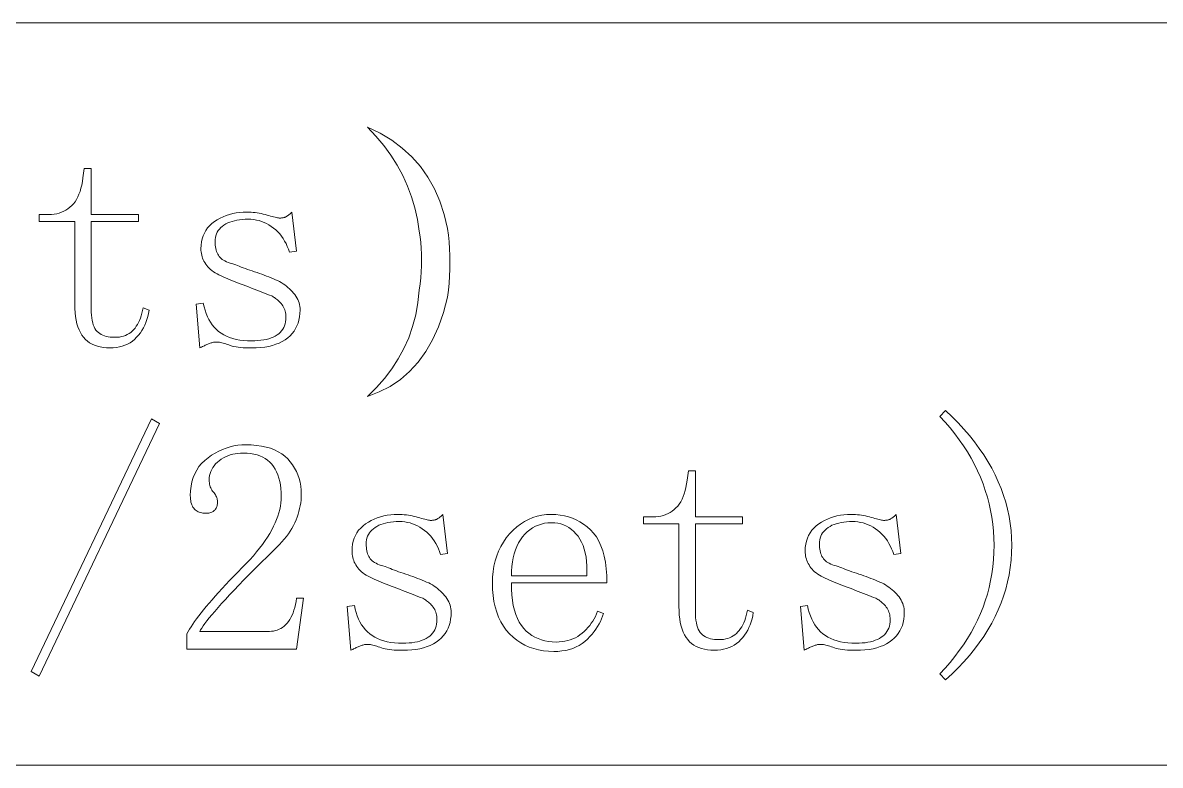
# Model space of a CAD drawing. Extents: x 1 to 297, y 1 to 210.
# Drawn here: x 105.97 to 114.23, y 45.73 to 51.12 of the extents above; entities that cross this region are included whole.
import ezdxf

# ---------------------------------------------------------------- set-up
doc = ezdxf.new("R2010")
doc.units = 0

msp = doc.modelspace()

# ---------------------------------------------------------------- linework, layer by layer
at = {"color": 7, "lineweight": 13}
for p, q in [((1.3055, 51.1191), (219.3213, 51.1191)), ((1.3055, 45.7306), (175.1082, 45.7306))]:
    msp.add_line(p, q, dxfattribs=at)
for points in [[(108.4729, 50.362), (108.5651, 50.3176), (108.6498, 50.2667), (108.7269, 50.2093), (108.7965, 50.1453), (108.8586, 50.0749), (108.9131, 49.9979), (108.9601, 49.9144), (108.9995, 49.8244), (109.0314, 49.7279), (109.0557, 49.6249), (109.0619, 49.5767), (109.0667, 49.5282), (109.0701, 49.4793), (109.0722, 49.4301), (109.0729, 49.3806), (109.0722, 49.3307), (109.0701, 49.2805), (109.0667, 49.2299), (109.0619, 49.179), (109.0557, 49.1277), (109.0252, 49.0156), (108.9885, 48.9124), (108.9456, 48.8181), (108.8966, 48.7327), (108.8414, 48.6563), (108.7801, 48.5887), (108.7125, 48.5301), (108.6388, 48.4804), (108.5589, 48.4396), (108.4729, 48.4077), (108.5383, 48.471), (108.5977, 48.5373), (108.6508, 48.6067), (108.6978, 48.6793), (108.7386, 48.7549), (108.7732, 48.8335), (108.8017, 48.9153), (108.8239, 49.0002), (108.8401, 49.0881), (108.85, 49.1791), (108.8562, 49.2235), (108.861, 49.2676), (108.8644, 49.3113), (108.8665, 49.3547), (108.8671, 49.3977), (108.8665, 49.4404), (108.8644, 49.4827), (108.861, 49.5247), (108.8562, 49.5664), (108.85, 49.6077), (108.837, 49.6924), (108.8185, 49.775), (108.7944, 49.8556), (108.765, 49.9341), (108.73, 50.0106), (108.6895, 50.085), (108.6436, 50.1573), (108.5922, 50.2276), (108.5352, 50.2958)], [(106.4671, 49.042), (106.4676, 49.0188), (106.4688, 48.9971), (106.471, 48.9769), (106.474, 48.9583), (106.4779, 48.9413), (106.4826, 48.9258), (106.4881, 48.9118), (106.4946, 48.8994), (106.5019, 48.8885), (106.51, 48.8791), (106.519, 48.871), (106.5289, 48.8637), (106.5396, 48.8573), (106.5511, 48.8517), (106.5636, 48.847), (106.5769, 48.8431), (106.591, 48.8401), (106.606, 48.838), (106.6219, 48.8367), (106.6386, 48.8363), (106.6554, 48.8368), (106.6715, 48.8385), (106.6869, 48.8413), (106.7017, 48.8452), (106.7157, 48.8502), (106.7291, 48.8563), (106.7418, 48.8636), (106.7538, 48.8719), (106.7651, 48.8814), (106.7757, 48.892), (106.7857, 48.9036), (106.7949, 48.9162), (106.8035, 48.9297), (106.8114, 48.9441), (106.8186, 48.9595), (106.8251, 48.9758), (106.8309, 48.9931), (106.8361, 49.0113), (106.8405, 49.0305), (106.8443, 49.0506), (106.8871, 49.0334), (106.8831, 49.0099), (106.8781, 48.9871), (106.8718, 48.9653), (106.8645, 48.9443), (106.8561, 48.9241), (106.8465, 48.9049), (106.8358, 48.8864), (106.8241, 48.8689), (106.8111, 48.8521), (106.7971, 48.8363), (106.7821, 48.8216), (106.7661, 48.8085), (106.7492, 48.7969), (106.7313, 48.7869), (106.7125, 48.7784), (106.6927, 48.7715), (106.672, 48.7661), (106.6504, 48.7622), (106.6278, 48.7599), (106.6043, 48.7591), (106.5792, 48.7599), (106.5554, 48.7622), (106.5329, 48.7661), (106.5117, 48.7715), (106.4918, 48.7784), (106.4731, 48.7869), (106.4558, 48.7969), (106.4397, 48.8085), (106.4249, 48.8216), (106.4114, 48.8363), (106.3992, 48.8526), (106.3883, 48.8706), (106.3786, 48.8903), (106.3703, 48.9117), (106.3632, 48.9349), (106.3574, 48.9597), (106.3529, 48.9863), (106.3497, 49.0146), (106.3478, 49.0446), (106.3471, 49.0763), (106.3471, 49.6763), (106.09, 49.6763), (106.09, 49.7277), (106.1586, 49.7277), (106.1788, 49.7284), (106.1982, 49.7303), (106.2168, 49.7335), (106.2347, 49.738), (106.2518, 49.7438), (106.2681, 49.7509), (106.2837, 49.7592), (106.2985, 49.7689), (106.3125, 49.7798), (106.3257, 49.792), (106.3381, 49.8056), (106.3495, 49.8206), (106.36, 49.8371), (106.3696, 49.8551), (106.3782, 49.8745), (106.3859, 49.8954), (106.3926, 49.9177), (106.3984, 49.9415), (106.4032, 49.9667), (106.4071, 49.9934), (106.4157, 50.062), (106.4671, 50.062), (106.4671, 49.7277), (106.81, 49.7277), (106.81, 49.6763), (106.4671, 49.6763)], [(107.2643, 49.4791), (107.2653, 49.5043), (107.2682, 49.5282), (107.2731, 49.5509), (107.2801, 49.5724), (107.2889, 49.5927), (107.2998, 49.6118), (107.3126, 49.6297), (107.3274, 49.6465), (107.3441, 49.662), (107.3629, 49.6763), (107.3829, 49.6893), (107.4038, 49.701), (107.4255, 49.7113), (107.4479, 49.7202), (107.4711, 49.7277), (107.495, 49.7339), (107.5198, 49.7387), (107.5452, 49.7421), (107.5715, 49.7442), (107.5986, 49.7449), (107.6139, 49.7446), (107.6291, 49.744), (107.6441, 49.7429), (107.6589, 49.7414), (107.6736, 49.7395), (107.688, 49.7371), (107.7024, 49.7344), (107.7165, 49.7311), (107.7305, 49.7275), (107.7443, 49.7234), (107.7576, 49.7194), (107.77, 49.7157), (107.7816, 49.7125), (107.7923, 49.7097), (107.8021, 49.7074), (107.8111, 49.7054), (107.8193, 49.7039), (107.8266, 49.7029), (107.833, 49.7022), (107.8386, 49.702), (107.8436, 49.7021), (107.8485, 49.7023), (107.8532, 49.7028), (107.8578, 49.7034), (107.8621, 49.7041), (107.8663, 49.7051), (107.8704, 49.7062), (107.8742, 49.7075), (107.8779, 49.7089), (107.8814, 49.7106), (107.8849, 49.7125), (107.8886, 49.7147), (107.8925, 49.7173), (107.8965, 49.7202), (107.9007, 49.7234), (107.9051, 49.727), (107.9096, 49.731), (107.9143, 49.7353), (107.9192, 49.7399), (107.9243, 49.7449), (107.9586, 49.462), (107.9071, 49.4534), (107.8998, 49.4752), (107.8915, 49.4961), (107.8823, 49.516), (107.8722, 49.535), (107.8611, 49.5531), (107.849, 49.5702), (107.836, 49.5863), (107.8221, 49.6015), (107.8072, 49.6158), (107.7914, 49.6291), (107.7749, 49.6414), (107.758, 49.6523), (107.7406, 49.6619), (107.7229, 49.6703), (107.7046, 49.6774), (107.686, 49.6831), (107.6669, 49.6876), (107.6474, 49.6909), (107.6275, 49.6928), (107.6071, 49.6934), (107.5853, 49.693), (107.5645, 49.6917), (107.5445, 49.6896), (107.5255, 49.6866), (107.5075, 49.6827), (107.4904, 49.678), (107.4742, 49.6724), (107.459, 49.666), (107.4447, 49.6587), (107.4314, 49.6506), (107.4192, 49.6417), (107.4083, 49.6321), (107.3986, 49.6218), (107.3903, 49.6108), (107.3832, 49.5991), (107.3774, 49.5868), (107.3729, 49.5738), (107.3697, 49.5601), (107.3678, 49.5457), (107.3671, 49.5306), (107.3674, 49.5172), (107.3683, 49.5043), (107.3698, 49.4921), (107.3719, 49.4805), (107.3746, 49.4695), (107.3779, 49.4591), (107.3818, 49.4493), (107.3863, 49.4401), (107.3914, 49.4314), (107.3971, 49.4234), (107.4036, 49.4159), (107.411, 49.4089), (107.4194, 49.4022), (107.4287, 49.396), (107.4389, 49.3902), (107.4501, 49.3849), (107.4622, 49.3799), (107.4753, 49.3754), (107.4893, 49.3714), (107.5043, 49.3677), (107.5166, 49.3625), (107.5295, 49.3573), (107.543, 49.3519), (107.5571, 49.3465), (107.5718, 49.3409), (107.5871, 49.3353), (107.603, 49.3296), (107.6195, 49.3238), (107.6366, 49.318), (107.6543, 49.312), (107.6721, 49.306), (107.6898, 49.2998), (107.7071, 49.2936), (107.7242, 49.2873), (107.7411, 49.2809), (107.7577, 49.2745), (107.774, 49.2679), (107.7901, 49.2613), (107.8059, 49.2545), (107.8214, 49.2477), (107.8349, 49.2406), (107.848, 49.2331), (107.8606, 49.2252), (107.8728, 49.2169), (107.8846, 49.2081), (107.896, 49.1989), (107.9069, 49.1892), (107.9174, 49.1791), (107.9275, 49.1686), (107.9371, 49.1577), (107.9461, 49.1464), (107.9541, 49.1349), (107.9612, 49.1231), (107.9673, 49.1111), (107.9725, 49.0988), (107.9767, 49.0862), (107.98, 49.0734), (107.9824, 49.0603), (107.9838, 49.047), (107.9843, 49.0334), (107.9834, 49.0083), (107.9807, 48.9842), (107.9762, 48.9613), (107.9699, 48.9395), (107.9618, 48.9188), (107.9519, 48.8992), (107.9402, 48.8807), (107.9267, 48.8634), (107.9114, 48.8471), (107.8943, 48.832), (107.8755, 48.8182), (107.855, 48.8058), (107.833, 48.7948), (107.8092, 48.7854), (107.7839, 48.7774), (107.757, 48.7708), (107.7284, 48.7657), (107.6982, 48.7621), (107.6663, 48.7599), (107.6329, 48.7591), (107.6111, 48.7594), (107.5905, 48.76), (107.571, 48.7611), (107.5526, 48.7626), (107.5354, 48.7645), (107.5192, 48.7669), (107.5042, 48.7696), (107.4902, 48.7729), (107.4774, 48.7765), (107.4657, 48.7806), (107.4548, 48.7846), (107.4443, 48.7883), (107.4342, 48.7915), (107.4246, 48.7943), (107.4154, 48.7966), (107.4066, 48.7986), (107.3982, 48.8001), (107.3903, 48.8011), (107.3828, 48.8018), (107.3757, 48.802), (107.3705, 48.8019), (107.3652, 48.8015), (107.3599, 48.8008), (107.3545, 48.7999), (107.3489, 48.7988), (107.3433, 48.7974), (107.3376, 48.7957), (107.3318, 48.7938), (107.326, 48.7916), (107.32, 48.7891), (107.3139, 48.7865), (107.3078, 48.7838), (107.3016, 48.781), (107.2953, 48.7782), (107.2889, 48.7752), (107.2825, 48.7722), (107.2759, 48.769), (107.2693, 48.7658), (107.2625, 48.7625), (107.2557, 48.7591), (107.23, 49.0763), (107.2814, 49.0849), (107.2872, 49.0581), (107.2941, 49.0327), (107.3023, 49.0087), (107.3116, 48.9861), (107.3221, 48.9649), (107.3339, 48.945), (107.3468, 48.9265), (107.361, 48.9093), (107.3763, 48.8935), (107.3929, 48.8791), (107.4107, 48.8661), (107.4299, 48.8545), (107.4505, 48.8442), (107.4724, 48.8353), (107.4957, 48.8277), (107.5204, 48.8215), (107.5464, 48.8167), (107.5739, 48.8133), (107.6027, 48.8113), (107.6329, 48.8106), (107.6563, 48.811), (107.6786, 48.8123), (107.6998, 48.8144), (107.7199, 48.8174), (107.7389, 48.8213), (107.7568, 48.826), (107.7736, 48.8316), (107.7892, 48.838), (107.8037, 48.8453), (107.8171, 48.8534), (107.8294, 48.8624), (107.8403, 48.8723), (107.8499, 48.883), (107.8583, 48.8946), (107.8654, 48.907), (107.8711, 48.9203), (107.8756, 48.9344), (107.8789, 48.9494), (107.8808, 48.9653), (107.8814, 48.982), (107.8811, 48.9938), (107.8801, 49.0051), (107.8783, 49.0161), (107.8759, 49.0266), (107.8728, 49.0366), (107.8691, 49.0463), (107.8646, 49.0555), (107.8595, 49.0643), (107.8537, 49.0726), (107.8471, 49.0806), (107.8403, 49.0881), (107.8334, 49.0951), (107.8266, 49.1018), (107.8197, 49.108), (107.8129, 49.1138), (107.806, 49.1191), (107.7991, 49.1241), (107.7923, 49.1286), (107.7854, 49.1326), (107.7786, 49.1363), (107.7613, 49.1432), (107.7436, 49.1502), (107.7256, 49.1572), (107.7073, 49.1644), (107.6886, 49.1716), (107.6695, 49.179), (107.6502, 49.1864), (107.6304, 49.1939), (107.6104, 49.2015), (107.59, 49.2091), (107.5697, 49.2168), (107.5499, 49.2244), (107.5306, 49.2319), (107.5118, 49.2393), (107.4936, 49.2466), (107.4758, 49.2539), (107.4586, 49.261), (107.4419, 49.2681), (107.4257, 49.2751), (107.41, 49.282), (107.395, 49.289), (107.3809, 49.2964), (107.3676, 49.3041), (107.3551, 49.3122), (107.3436, 49.3206), (107.3329, 49.3293), (107.323, 49.3384), (107.314, 49.3478), (107.3059, 49.3576), (107.2986, 49.3677), (107.2921, 49.3781), (107.2862, 49.3886), (107.2811, 49.3993), (107.2766, 49.4102), (107.2729, 49.4213), (107.2698, 49.4325), (107.2674, 49.4439), (107.2657, 49.4555), (107.2646, 49.4672)], [(112.63, 48.262), (112.6729, 48.3049), (112.7197, 48.2601), (112.7641, 48.2149), (112.8061, 48.1692), (112.8456, 48.1231), (112.8829, 48.0766), (112.9176, 48.0297), (112.9501, 47.9824), (112.9801, 47.9346), (113.0077, 47.8864), (113.0329, 47.8377), (113.0556, 47.7886), (113.076, 47.7391), (113.0941, 47.6892), (113.1096, 47.6389), (113.1228, 47.5881), (113.1337, 47.5369), (113.1421, 47.4852), (113.1481, 47.4331), (113.1517, 47.3806), (113.1528, 47.3277), (113.1517, 47.2732), (113.1481, 47.2192), (113.1421, 47.1658), (113.1337, 47.1131), (113.1228, 47.0609), (113.1096, 47.0094), (113.0941, 46.9584), (113.076, 46.9081), (113.0556, 46.8583), (113.0329, 46.8091), (113.0077, 46.7606), (112.9801, 46.7126), (112.9501, 46.6653), (112.9176, 46.6185), (112.8829, 46.5724), (112.8456, 46.5268), (112.8061, 46.4818), (112.7641, 46.4375), (112.7197, 46.3937), (112.6729, 46.3506), (112.63, 46.3934), (112.6684, 46.4348), (112.7049, 46.4767), (112.7394, 46.5192), (112.7719, 46.5621), (112.8025, 46.6056), (112.8311, 46.6495), (112.8577, 46.694), (112.8823, 46.739), (112.905, 46.7845), (112.9257, 46.8306), (112.9444, 46.8772), (112.9612, 46.9245), (112.976, 46.9725), (112.9888, 47.0212), (112.9996, 47.0706), (113.0085, 47.1206), (113.0154, 47.1714), (113.0203, 47.2228), (113.0233, 47.2749), (113.0243, 47.3277), (113.0233, 47.3789), (113.0203, 47.4297), (113.0154, 47.4801), (113.0085, 47.53), (112.9996, 47.5795), (112.9888, 47.6286), (112.976, 47.6772), (112.9612, 47.7254), (112.9444, 47.7732), (112.9257, 47.8206), (112.905, 47.8674), (112.8823, 47.9137), (112.8577, 47.9593), (112.8311, 48.0043), (112.8025, 48.0488), (112.7719, 48.0926), (112.7394, 48.1359), (112.7049, 48.1785), (112.6684, 48.2206)], [(106.09, 46.3763), (106.03, 46.4106), (106.9043, 48.2449), (106.9643, 48.2106)], [(107.8471, 47.6791), (107.8465, 47.7093), (107.8444, 47.7379), (107.841, 47.7652), (107.8362, 47.7909), (107.83, 47.8152), (107.8224, 47.8381), (107.8135, 47.8594), (107.8033, 47.8794), (107.7916, 47.8978), (107.7786, 47.9149), (107.7642, 47.9303), (107.7484, 47.9442), (107.7313, 47.9564), (107.7127, 47.967), (107.6929, 47.9759), (107.6716, 47.9833), (107.649, 47.989), (107.625, 47.993), (107.5996, 47.9955), (107.5729, 47.9963), (107.5526, 47.9957), (107.5329, 47.9941), (107.5138, 47.9913), (107.4954, 47.9874), (107.4775, 47.9824), (107.4602, 47.9762), (107.4436, 47.969), (107.4275, 47.9606), (107.412, 47.9512), (107.3971, 47.9406), (107.3833, 47.9291), (107.3709, 47.9171), (107.36, 47.9044), (107.3505, 47.8912), (107.3425, 47.8774), (107.3359, 47.8629), (107.3308, 47.8479), (107.3272, 47.8322), (107.325, 47.816), (107.3243, 47.7991), (107.3246, 47.789), (107.3255, 47.7793), (107.327, 47.7698), (107.3291, 47.7607), (107.3318, 47.752), (107.3351, 47.7436), (107.339, 47.7355), (107.3435, 47.7278), (107.3486, 47.7205), (107.3543, 47.7134), (107.36, 47.7066), (107.3651, 47.6997), (107.3696, 47.6929), (107.3735, 47.686), (107.3768, 47.6791), (107.3795, 47.6723), (107.3816, 47.6654), (107.3831, 47.6586), (107.384, 47.6517), (107.3843, 47.6449), (107.3841, 47.6365), (107.3834, 47.6286), (107.3824, 47.6211), (107.3809, 47.614), (107.3789, 47.6074), (107.3766, 47.6011), (107.3738, 47.5954), (107.3706, 47.59), (107.3669, 47.5851), (107.3629, 47.5806), (107.3584, 47.5765), (107.3534, 47.5729), (107.3481, 47.5696), (107.3423, 47.5669), (107.3361, 47.5645), (107.3294, 47.5626), (107.3223, 47.5611), (107.3148, 47.56), (107.3069, 47.5594), (107.2986, 47.5591), (107.2885, 47.5594), (107.2789, 47.5603), (107.2696, 47.5618), (107.2608, 47.5639), (107.2525, 47.5666), (107.2446, 47.5699), (107.2371, 47.5738), (107.23, 47.5783), (107.2234, 47.5834), (107.2171, 47.5891), (107.2114, 47.5955), (107.2063, 47.6027), (107.2018, 47.6106), (107.1979, 47.6193), (107.1946, 47.6288), (107.1919, 47.639), (107.1898, 47.65), (107.1883, 47.6618), (107.1874, 47.6744), (107.1871, 47.6877), (107.1884, 47.7229), (107.1923, 47.7563), (107.1987, 47.788), (107.2077, 47.818), (107.2193, 47.8463), (107.2334, 47.8729), (107.2501, 47.8977), (107.2694, 47.9209), (107.2913, 47.9423), (107.3157, 47.962), (107.3416, 47.9799), (107.3678, 47.9959), (107.3944, 48.0101), (107.4213, 48.0223), (107.4486, 48.0327), (107.4762, 48.0412), (107.5041, 48.0478), (107.5324, 48.0525), (107.561, 48.0553), (107.59, 48.0563), (107.6301, 48.0553), (107.668, 48.0522), (107.7038, 48.047), (107.7374, 48.0398), (107.7689, 48.0306), (107.7983, 48.0193), (107.8255, 48.0059), (107.8506, 47.9905), (107.8735, 47.973), (107.8943, 47.9534), (107.913, 47.9323), (107.9298, 47.9102), (107.9445, 47.8871), (107.9574, 47.8629), (107.9682, 47.8377), (107.9771, 47.8115), (107.984, 47.7842), (107.9889, 47.7559), (107.9919, 47.7266), (107.9929, 47.6963), (107.9924, 47.6757), (107.991, 47.6551), (107.9886, 47.6346), (107.9853, 47.614), (107.9811, 47.5934), (107.9759, 47.5729), (107.9697, 47.5523), (107.9627, 47.5317), (107.9547, 47.5111), (107.9457, 47.4906), (107.9357, 47.4701), (107.9246, 47.4498), (107.9124, 47.4296), (107.8991, 47.4097), (107.8846, 47.3899), (107.8691, 47.3702), (107.8524, 47.3508), (107.8346, 47.3315), (107.8157, 47.3124), (107.7957, 47.2934), (107.7472, 47.2463), (107.7009, 47.201), (107.657, 47.1575), (107.6154, 47.1158), (107.5761, 47.0759), (107.5391, 47.0378), (107.5044, 47.0015), (107.4721, 46.967), (107.442, 46.9343), (107.4143, 46.9034), (107.3888, 46.8744), (107.3654, 46.8474), (107.3442, 46.8223), (107.3251, 46.7992), (107.3082, 46.7781), (107.2934, 46.7589), (107.2808, 46.7417), (107.2703, 46.7265), (107.2619, 46.7133), (107.2557, 46.702), (107.7614, 46.702), (107.7766, 46.7026), (107.7913, 46.7044), (107.8054, 46.7074), (107.819, 46.7116), (107.8321, 46.717), (107.8447, 46.7236), (107.8568, 46.7314), (107.8684, 46.7404), (107.8795, 46.7506), (107.89, 46.762), (107.8999, 46.7746), (107.9092, 46.7884), (107.9178, 46.8034), (107.9257, 46.8196), (107.9329, 46.837), (107.9394, 46.8556), (107.9452, 46.8754), (107.9503, 46.8964), (107.9548, 46.9186), (107.9586, 46.942), (108.01, 46.942), (107.9586, 46.5734), (107.1614, 46.5734), (107.1614, 46.6849), (107.1705, 46.7007), (107.1808, 46.7174), (107.1922, 46.735), (107.2046, 46.7534), (107.2182, 46.7727), (107.2329, 46.7929), (107.2487, 46.8139), (107.2657, 46.8357), (107.2837, 46.8584), (107.3029, 46.882), (107.3232, 46.9064), (107.3448, 46.9317), (107.3678, 46.9579), (107.392, 46.9849), (107.4175, 47.0127), (107.4443, 47.0414), (107.4724, 47.071), (107.5017, 47.1014), (107.5323, 47.1327), (107.5643, 47.1649), (107.5927, 47.1938), (107.6195, 47.2225), (107.6448, 47.2507), (107.6685, 47.2787), (107.6907, 47.3063), (107.7114, 47.3335), (107.7305, 47.3605), (107.7481, 47.387), (107.7641, 47.4133), (107.7786, 47.4391), (107.7916, 47.4647), (107.8033, 47.4899), (107.8135, 47.5147), (107.8224, 47.5393), (107.83, 47.5634), (107.8362, 47.5873), (107.841, 47.6107), (107.8444, 47.6339), (107.8465, 47.6567)], [(110.8557, 46.8477), (110.8561, 46.8245), (110.8574, 46.8028), (110.8596, 46.7827), (110.8626, 46.7641), (110.8664, 46.747), (110.8711, 46.7315), (110.8767, 46.7175), (110.8831, 46.7051), (110.8904, 46.6942), (110.8986, 46.6849), (110.9076, 46.6767), (110.9174, 46.6694), (110.9281, 46.663), (110.9397, 46.6574), (110.9521, 46.6527), (110.9654, 46.6489), (110.9796, 46.6459), (110.9946, 46.6437), (111.0104, 46.6424), (111.0271, 46.642), (111.0439, 46.6426), (111.0601, 46.6442), (111.0755, 46.647), (111.0902, 46.6509), (111.1043, 46.6559), (111.1177, 46.6621), (111.1303, 46.6693), (111.1423, 46.6777), (111.1537, 46.6871), (111.1643, 46.6977), (111.1742, 46.7093), (111.1835, 46.7219), (111.1921, 46.7354), (111.1999, 46.7498), (111.2071, 46.7652), (111.2137, 46.7815), (111.2195, 46.7988), (111.2246, 46.817), (111.2291, 46.8362), (111.2328, 46.8563), (111.2757, 46.8391), (111.2717, 46.8156), (111.2666, 46.7929), (111.2604, 46.771), (111.2531, 46.75), (111.2446, 46.7299), (111.2351, 46.7106), (111.2244, 46.6921), (111.2126, 46.6746), (111.1997, 46.6579), (111.1857, 46.642), (111.1707, 46.6273), (111.1547, 46.6142), (111.1378, 46.6027), (111.1199, 46.5926), (111.1011, 46.5841), (111.0813, 46.5772), (111.0606, 46.5718), (111.039, 46.5679), (111.0164, 46.5656), (110.9929, 46.5649), (110.9678, 46.5656), (110.944, 46.5679), (110.9215, 46.5718), (110.9003, 46.5772), (110.8804, 46.5841), (110.8617, 46.5926), (110.8444, 46.6027), (110.8283, 46.6142), (110.8135, 46.6273), (110.8, 46.642), (110.7878, 46.6583), (110.7769, 46.6763), (110.7672, 46.696), (110.7589, 46.7174), (110.7518, 46.7406), (110.746, 46.7654), (110.7415, 46.792), (110.7383, 46.8203), (110.7364, 46.8503), (110.7357, 46.882), (110.7357, 47.482), (110.4786, 47.482), (110.4786, 47.5334), (110.5471, 47.5334), (110.5673, 47.5341), (110.5867, 47.536), (110.6054, 47.5392), (110.6233, 47.5437), (110.6404, 47.5495), (110.6567, 47.5566), (110.6722, 47.5649), (110.687, 47.5746), (110.701, 47.5855), (110.7143, 47.5977), (110.7267, 47.6113), (110.7381, 47.6263), (110.7486, 47.6428), (110.7582, 47.6608), (110.7668, 47.6802), (110.7745, 47.7011), (110.7812, 47.7234), (110.787, 47.7472), (110.7918, 47.7724), (110.7957, 47.7991), (110.8043, 47.8677), (110.8557, 47.8677), (110.8557, 47.5334), (111.1986, 47.5334), (111.1986, 47.482), (110.8557, 47.482)], [(108.3614, 47.2849), (108.3624, 47.31), (108.3654, 47.3339), (108.3703, 47.3566), (108.3772, 47.3781), (108.3861, 47.3984), (108.3969, 47.4175), (108.4097, 47.4355), (108.4245, 47.4522), (108.4413, 47.4677), (108.46, 47.482), (108.4801, 47.495), (108.501, 47.5067), (108.5226, 47.517), (108.545, 47.5259), (108.5682, 47.5334), (108.5922, 47.5396), (108.6169, 47.5444), (108.6424, 47.5478), (108.6687, 47.5499), (108.6957, 47.5506), (108.7111, 47.5504), (108.7262, 47.5497), (108.7412, 47.5486), (108.7561, 47.5471), (108.7707, 47.5452), (108.7852, 47.5429), (108.7995, 47.5401), (108.8137, 47.5369), (108.8276, 47.5332), (108.8414, 47.5291), (108.8547, 47.5251), (108.8671, 47.5214), (108.8787, 47.5182), (108.8894, 47.5154), (108.8993, 47.5131), (108.9083, 47.5111), (108.9164, 47.5096), (108.9237, 47.5086), (108.9301, 47.5079), (108.9357, 47.5077), (108.9408, 47.5078), (108.9456, 47.5081), (108.9504, 47.5085), (108.9549, 47.5091), (108.9593, 47.5099), (108.9635, 47.5108), (108.9675, 47.5119), (108.9714, 47.5132), (108.9751, 47.5147), (108.9786, 47.5163), (108.9821, 47.5182), (108.9858, 47.5204), (108.9896, 47.523), (108.9937, 47.5259), (108.9978, 47.5291), (109.0022, 47.5327), (109.0068, 47.5367), (109.0115, 47.541), (109.0164, 47.5456), (109.0214, 47.5506), (109.0557, 47.2677), (109.0043, 47.2591), (108.9969, 47.281), (108.9887, 47.3018), (108.9795, 47.3218), (108.9693, 47.3407), (108.9582, 47.3588), (108.9462, 47.3759), (108.9332, 47.392), (108.9193, 47.4073), (108.9044, 47.4215), (108.8886, 47.4349), (108.8721, 47.4471), (108.8551, 47.458), (108.8378, 47.4676), (108.82, 47.476), (108.8018, 47.4831), (108.7831, 47.4889), (108.7641, 47.4934), (108.7446, 47.4966), (108.7246, 47.4985), (108.7043, 47.4991), (108.6825, 47.4987), (108.6616, 47.4974), (108.6417, 47.4953), (108.6227, 47.4923), (108.6046, 47.4884), (108.5875, 47.4837), (108.5714, 47.4781), (108.5562, 47.4717), (108.5419, 47.4644), (108.5286, 47.4563), (108.5163, 47.4474), (108.5054, 47.4378), (108.4958, 47.4275), (108.4874, 47.4165), (108.4804, 47.4049), (108.4746, 47.3925), (108.4701, 47.3795), (108.4669, 47.3658), (108.4649, 47.3514), (108.4643, 47.3363), (108.4646, 47.3229), (108.4655, 47.3101), (108.467, 47.2978), (108.4691, 47.2862), (108.4718, 47.2752), (108.4751, 47.2648), (108.479, 47.255), (108.4835, 47.2458), (108.4886, 47.2372), (108.4943, 47.2291), (108.5007, 47.2216), (108.5082, 47.2146), (108.5165, 47.2079), (108.5258, 47.2017), (108.5361, 47.1959), (108.5472, 47.1906), (108.5594, 47.1856), (108.5724, 47.1811), (108.5865, 47.1771), (108.6014, 47.1734), (108.6137, 47.1682), (108.6266, 47.163), (108.6401, 47.1576), (108.6542, 47.1522), (108.6689, 47.1466), (108.6842, 47.141), (108.7001, 47.1353), (108.7166, 47.1295), (108.7337, 47.1237), (108.7514, 47.1177), (108.7693, 47.1117), (108.7869, 47.1055), (108.8043, 47.0993), (108.8214, 47.093), (108.8382, 47.0866), (108.8548, 47.0802), (108.8711, 47.0736), (108.8872, 47.067), (108.903, 47.0602), (108.9186, 47.0534), (108.9321, 47.0464), (108.9451, 47.0389), (108.9578, 47.0309), (108.97, 47.0226), (108.9818, 47.0138), (108.9931, 47.0046), (109.0041, 46.9949), (109.0146, 46.9849), (109.0246, 46.9744), (109.0343, 46.9634), (109.0432, 46.9522), (109.0513, 46.9406), (109.0583, 46.9288), (109.0645, 46.9168), (109.0696, 46.9045), (109.0739, 46.8919), (109.0772, 46.8791), (109.0795, 46.8661), (109.081, 46.8527), (109.0814, 46.8391), (109.0805, 46.814), (109.0778, 46.7899), (109.0733, 46.767), (109.067, 46.7452), (109.0589, 46.7245), (109.049, 46.7049), (109.0373, 46.6864), (109.0238, 46.6691), (109.0085, 46.6528), (108.9914, 46.6377), (108.9726, 46.6239), (108.9522, 46.6115), (108.9301, 46.6006), (108.9064, 46.5911), (108.8811, 46.5831), (108.8541, 46.5765), (108.8255, 46.5714), (108.7953, 46.5678), (108.7635, 46.5656), (108.73, 46.5649), (108.7083, 46.5651), (108.6877, 46.5657), (108.6682, 46.5668), (108.6498, 46.5683), (108.6325, 46.5702), (108.6163, 46.5726), (108.6013, 46.5754), (108.5874, 46.5786), (108.5746, 46.5822), (108.5629, 46.5863), (108.5519, 46.5904), (108.5414, 46.594), (108.5313, 46.5972), (108.5217, 46.6), (108.5125, 46.6024), (108.5037, 46.6043), (108.4954, 46.6058), (108.4874, 46.6069), (108.4799, 46.6075), (108.4729, 46.6077), (108.4677, 46.6076), (108.4624, 46.6072), (108.457, 46.6066), (108.4516, 46.6057), (108.4461, 46.6045), (108.4405, 46.6031), (108.4348, 46.6014), (108.429, 46.5995), (108.4231, 46.5973), (108.4171, 46.5949), (108.4111, 46.5922), (108.405, 46.5895), (108.3988, 46.5868), (108.3925, 46.5839), (108.3861, 46.5809), (108.3796, 46.5779), (108.373, 46.5748), (108.3664, 46.5715), (108.3597, 46.5682), (108.3529, 46.5649), (108.3271, 46.882), (108.3786, 46.8906), (108.3843, 46.8638), (108.3913, 46.8385), (108.3994, 46.8145), (108.4087, 46.7918), (108.4193, 46.7706), (108.431, 46.7507), (108.444, 46.7322), (108.4581, 46.715), (108.4734, 46.6993), (108.49, 46.6849), (108.5078, 46.6718), (108.527, 46.6602), (108.5476, 46.6499), (108.5695, 46.641), (108.5928, 46.6334), (108.6175, 46.6273), (108.6436, 46.6225), (108.671, 46.619), (108.6998, 46.617), (108.73, 46.6163), (108.7534, 46.6167), (108.7758, 46.618), (108.797, 46.6201), (108.8171, 46.6231), (108.8361, 46.627), (108.8539, 46.6317), (108.8707, 46.6373), (108.8863, 46.6437), (108.9009, 46.651), (108.9143, 46.6591), (108.9265, 46.6681), (108.9374, 46.678), (108.9471, 46.6887), (108.9554, 46.7003), (108.9625, 46.7127), (108.9683, 46.726), (108.9728, 46.7401), (108.976, 46.7551), (108.9779, 46.771), (108.9786, 46.7877), (108.9782, 46.7995), (108.9772, 46.8109), (108.9755, 46.8218), (108.9731, 46.8323), (108.97, 46.8424), (108.9662, 46.852), (108.9618, 46.8612), (108.9566, 46.87), (108.9508, 46.8784), (108.9443, 46.8863), (108.9374, 46.8938), (108.9306, 46.9009), (108.9237, 46.9075), (108.9169, 46.9137), (108.91, 46.9195), (108.9031, 46.9249), (108.8963, 46.9298), (108.8894, 46.9343), (108.8826, 46.9384), (108.8757, 46.942), (108.8584, 46.9489), (108.8407, 46.9559), (108.8227, 46.963), (108.8044, 46.9701), (108.7857, 46.9774), (108.7667, 46.9847), (108.7473, 46.9921), (108.7276, 46.9996), (108.7075, 47.0072), (108.6871, 47.0149), (108.6668, 47.0225), (108.647, 47.0301), (108.6277, 47.0376), (108.609, 47.045), (108.5907, 47.0524), (108.573, 47.0596), (108.5557, 47.0668), (108.539, 47.0738), (108.5228, 47.0808), (108.5071, 47.0877), (108.4921, 47.0947), (108.478, 47.1021), (108.4647, 47.1098), (108.4523, 47.1179), (108.4407, 47.1263), (108.43, 47.135), (108.4201, 47.1441), (108.4111, 47.1535), (108.403, 47.1633), (108.3957, 47.1734), (108.3892, 47.1838), (108.3834, 47.1943), (108.3782, 47.2051), (108.3738, 47.2159), (108.37, 47.227), (108.3669, 47.2382), (108.3645, 47.2496), (108.3628, 47.2612), (108.3618, 47.2729)], [(109.5186, 47.0534), (109.5195, 47.0085), (109.5222, 46.9662), (109.5267, 46.9265), (109.533, 46.8895), (109.5411, 46.8552), (109.551, 46.8235), (109.5627, 46.7945), (109.5762, 46.7682), (109.5915, 46.7445), (109.6086, 46.7234), (109.6271, 46.7047), (109.6468, 46.6879), (109.6676, 46.6732), (109.6895, 46.6603), (109.7125, 46.6495), (109.7366, 46.6406), (109.7619, 46.6337), (109.7882, 46.6288), (109.8157, 46.6258), (109.8443, 46.6249), (109.8662, 46.6255), (109.8875, 46.6274), (109.9081, 46.6306), (109.9279, 46.6351), (109.9471, 46.6409), (109.9657, 46.648), (109.9835, 46.6564), (110.0006, 46.666), (110.0171, 46.6769), (110.0329, 46.6891), (110.0479, 46.7023), (110.062, 46.7161), (110.0753, 46.7304), (110.0877, 46.7454), (110.0993, 46.7609), (110.11, 46.7771), (110.1199, 46.7938), (110.1289, 46.8112), (110.137, 46.8292), (110.1443, 46.8477), (110.1871, 46.8306), (110.1814, 46.8118), (110.1743, 46.793), (110.1659, 46.7744), (110.1563, 46.7558), (110.1454, 46.7374), (110.1331, 46.719), (110.1196, 46.7007), (110.1049, 46.6825), (110.0888, 46.6643), (110.0714, 46.6463), (110.0528, 46.6292), (110.0329, 46.6139), (110.0116, 46.6004), (109.9891, 46.5887), (109.9654, 46.5788), (109.9403, 46.5707), (109.9139, 46.5644), (109.8863, 46.5599), (109.8574, 46.5572), (109.8271, 46.5563), (109.7884, 46.5576), (109.7512, 46.5614), (109.7154, 46.5679), (109.6811, 46.5769), (109.6482, 46.5884), (109.6168, 46.6026), (109.5868, 46.6193), (109.5583, 46.6386), (109.5313, 46.6604), (109.5057, 46.6849), (109.4821, 46.7117), (109.461, 46.7407), (109.4423, 46.772), (109.4262, 46.8055), (109.4125, 46.8413), (109.4013, 46.8793), (109.3926, 46.9195), (109.3864, 46.9619), (109.3827, 47.0065), (109.3814, 47.0534), (109.3827, 47.0956), (109.3864, 47.1362), (109.3926, 47.1754), (109.4013, 47.2132), (109.4125, 47.2495), (109.4262, 47.2843), (109.4423, 47.3177), (109.461, 47.3497), (109.4821, 47.3801), (109.5057, 47.4091), (109.5311, 47.436), (109.5577, 47.4601), (109.5853, 47.4813), (109.6141, 47.4997), (109.6439, 47.5152), (109.6749, 47.5279), (109.707, 47.5378), (109.7402, 47.5449), (109.7746, 47.5492), (109.81, 47.5506), (109.8421, 47.5495), (109.8734, 47.5461), (109.9039, 47.5405), (109.9334, 47.5327), (109.9621, 47.5227), (109.99, 47.5105), (110.017, 47.496), (110.0431, 47.4793), (110.0684, 47.4603), (110.0928, 47.4391), (110.1157, 47.4152), (110.1361, 47.3881), (110.1541, 47.3576), (110.1696, 47.3239), (110.1829, 47.287), (110.1936, 47.2468), (110.202, 47.2033), (110.2081, 47.1566), (110.2117, 47.1067), (110.2129, 47.0534)], [(111.6528, 47.2849), (111.6538, 47.31), (111.6568, 47.3339), (111.6617, 47.3566), (111.6686, 47.3781), (111.6775, 47.3984), (111.6883, 47.4175), (111.7012, 47.4355), (111.7159, 47.4522), (111.7327, 47.4677), (111.7514, 47.482), (111.7715, 47.495), (111.7924, 47.5067), (111.814, 47.517), (111.8364, 47.5259), (111.8596, 47.5334), (111.8836, 47.5396), (111.9083, 47.5444), (111.9338, 47.5478), (111.9601, 47.5499), (111.9871, 47.5506), (112.0025, 47.5504), (112.0177, 47.5497), (112.0327, 47.5486), (112.0475, 47.5471), (112.0621, 47.5452), (112.0766, 47.5429), (112.0909, 47.5401), (112.1051, 47.5369), (112.119, 47.5332), (112.1329, 47.5291), (112.1461, 47.5251), (112.1586, 47.5214), (112.1701, 47.5182), (112.1809, 47.5154), (112.1907, 47.5131), (112.1997, 47.5111), (112.2079, 47.5096), (112.2151, 47.5086), (112.2216, 47.5079), (112.2271, 47.5077), (112.2322, 47.5078), (112.2371, 47.5081), (112.2418, 47.5085), (112.2463, 47.5091), (112.2507, 47.5099), (112.2549, 47.5108), (112.2589, 47.5119), (112.2628, 47.5132), (112.2665, 47.5147), (112.27, 47.5163), (112.2735, 47.5182), (112.2772, 47.5204), (112.2811, 47.523), (112.2851, 47.5259), (112.2893, 47.5291), (112.2937, 47.5327), (112.2982, 47.5367), (112.3029, 47.541), (112.3078, 47.5456), (112.3129, 47.5506), (112.3471, 47.2677), (112.2957, 47.2591), (112.2884, 47.281), (112.2801, 47.3018), (112.2709, 47.3218), (112.2607, 47.3407), (112.2496, 47.3588), (112.2376, 47.3759), (112.2246, 47.392), (112.2107, 47.4073), (112.1958, 47.4215), (112.18, 47.4349), (112.1635, 47.4471), (112.1466, 47.458), (112.1292, 47.4676), (112.1114, 47.476), (112.0932, 47.4831), (112.0746, 47.4889), (112.0555, 47.4934), (112.036, 47.4966), (112.0161, 47.4985), (111.9957, 47.4991), (111.9739, 47.4987), (111.953, 47.4974), (111.9331, 47.4953), (111.9141, 47.4923), (111.8961, 47.4884), (111.879, 47.4837), (111.8628, 47.4781), (111.8476, 47.4717), (111.8333, 47.4644), (111.82, 47.4563), (111.8078, 47.4474), (111.7969, 47.4378), (111.7872, 47.4275), (111.7789, 47.4165), (111.7718, 47.4049), (111.766, 47.3925), (111.7615, 47.3795), (111.7583, 47.3658), (111.7563, 47.3514), (111.7557, 47.3363), (111.756, 47.3229), (111.7569, 47.3101), (111.7584, 47.2978), (111.7605, 47.2862), (111.7632, 47.2752), (111.7665, 47.2648), (111.7704, 47.255), (111.7749, 47.2458), (111.78, 47.2372), (111.7857, 47.2291), (111.7922, 47.2216), (111.7996, 47.2146), (111.808, 47.2079), (111.8173, 47.2017), (111.8275, 47.1959), (111.8387, 47.1906), (111.8508, 47.1856), (111.8639, 47.1811), (111.8779, 47.1771), (111.8929, 47.1734), (111.9052, 47.1682), (111.9181, 47.163), (111.9315, 47.1576), (111.9456, 47.1522), (111.9604, 47.1466), (111.9756, 47.141), (111.9915, 47.1353), (112.008, 47.1295), (112.0252, 47.1237), (112.0429, 47.1177), (112.0607, 47.1117), (112.0783, 47.1055), (112.0957, 47.0993), (112.1128, 47.093), (112.1296, 47.0866), (112.1462, 47.0802), (112.1626, 47.0736), (112.1786, 47.067), (112.1944, 47.0602), (112.21, 47.0534), (112.2235, 47.0464), (112.2366, 47.0389), (112.2492, 47.0309), (112.2614, 47.0226), (112.2732, 47.0138), (112.2846, 47.0046), (112.2955, 46.9949), (112.306, 46.9849), (112.3161, 46.9744), (112.3257, 46.9634), (112.3347, 46.9522), (112.3427, 46.9406), (112.3497, 46.9288), (112.3559, 46.9168), (112.3611, 46.9045), (112.3653, 46.8919), (112.3686, 46.8791), (112.371, 46.8661), (112.3724, 46.8527), (112.3728, 46.8391), (112.3719, 46.814), (112.3693, 46.7899), (112.3648, 46.767), (112.3585, 46.7452), (112.3503, 46.7245), (112.3405, 46.7049), (112.3288, 46.6864), (112.3153, 46.6691), (112.3, 46.6528), (112.2829, 46.6377), (112.264, 46.6239), (112.2436, 46.6115), (112.2215, 46.6006), (112.1978, 46.5911), (112.1725, 46.5831), (112.1455, 46.5765), (112.117, 46.5714), (112.0867, 46.5678), (112.0549, 46.5656), (112.0214, 46.5649), (111.9997, 46.5651), (111.9791, 46.5657), (111.9596, 46.5668), (111.9412, 46.5683), (111.9239, 46.5702), (111.9078, 46.5726), (111.8927, 46.5754), (111.8788, 46.5786), (111.866, 46.5822), (111.8543, 46.5863), (111.8434, 46.5904), (111.8329, 46.594), (111.8228, 46.5972), (111.8131, 46.6), (111.8039, 46.6024), (111.7951, 46.6043), (111.7868, 46.6058), (111.7789, 46.6069), (111.7713, 46.6075), (111.7643, 46.6077), (111.7591, 46.6076), (111.7538, 46.6072), (111.7485, 46.6066), (111.743, 46.6057), (111.7375, 46.6045), (111.7319, 46.6031), (111.7262, 46.6014), (111.7204, 46.5995), (111.7145, 46.5973), (111.7086, 46.5949), (111.7025, 46.5922), (111.6964, 46.5895), (111.6902, 46.5868), (111.6839, 46.5839), (111.6775, 46.5809), (111.671, 46.5779), (111.6645, 46.5748), (111.6578, 46.5715), (111.6511, 46.5682), (111.6443, 46.5649), (111.6186, 46.882), (111.67, 46.8906), (111.6757, 46.8638), (111.6827, 46.8385), (111.6908, 46.8145), (111.7002, 46.7918), (111.7107, 46.7706), (111.7225, 46.7507), (111.7354, 46.7322), (111.7495, 46.715), (111.7649, 46.6993), (111.7814, 46.6849), (111.7993, 46.6718), (111.8185, 46.6602), (111.839, 46.6499), (111.861, 46.641), (111.8843, 46.6334), (111.909, 46.6273), (111.935, 46.6225), (111.9625, 46.619), (111.9912, 46.617), (112.0214, 46.6163), (112.0449, 46.6167), (112.0672, 46.618), (112.0884, 46.6201), (112.1085, 46.6231), (112.1275, 46.627), (112.1454, 46.6317), (112.1621, 46.6373), (112.1778, 46.6437), (112.1923, 46.651), (112.2057, 46.6591), (112.2179, 46.6681), (112.2289, 46.678), (112.2385, 46.6887), (112.2469, 46.7003), (112.2539, 46.7127), (112.2597, 46.726), (112.2642, 46.7401), (112.2674, 46.7551), (112.2693, 46.771), (112.27, 46.7877), (112.2697, 46.7995), (112.2686, 46.8109), (112.2669, 46.8218), (112.2645, 46.8323), (112.2614, 46.8424), (112.2577, 46.852), (112.2532, 46.8612), (112.248, 46.87), (112.2422, 46.8784), (112.2357, 46.8863), (112.2289, 46.8938), (112.222, 46.9009), (112.2151, 46.9075), (112.2083, 46.9137), (112.2014, 46.9195), (112.1946, 46.9249), (112.1877, 46.9298), (112.1809, 46.9343), (112.174, 46.9384), (112.1671, 46.942), (112.1498, 46.9489), (112.1322, 46.9559), (112.1142, 46.963), (112.0958, 46.9701), (112.0771, 46.9774), (112.0581, 46.9847), (112.0387, 46.9921), (112.019, 46.9996), (111.999, 47.0072), (111.9786, 47.0149), (111.9583, 47.0225), (111.9385, 47.0301), (111.9192, 47.0376), (111.9004, 47.045), (111.8821, 47.0524), (111.8644, 47.0596), (111.8472, 47.0668), (111.8305, 47.0738), (111.8143, 47.0808), (111.7986, 47.0877), (111.7836, 47.0947), (111.7694, 47.1021), (111.7561, 47.1098), (111.7437, 47.1179), (111.7321, 47.1263), (111.7214, 47.135), (111.7116, 47.1441), (111.7026, 47.1535), (111.6944, 47.1633), (111.6871, 47.1734), (111.6806, 47.1838), (111.6748, 47.1943), (111.6696, 47.2051), (111.6652, 47.2159), (111.6614, 47.227), (111.6583, 47.2382), (111.6559, 47.2496), (111.6542, 47.2612), (111.6532, 47.2729)], [(110.0671, 47.1049), (110.068, 47.1417), (110.0673, 47.1767), (110.065, 47.2099), (110.061, 47.2413), (110.0554, 47.2709), (110.0481, 47.2987), (110.0392, 47.3248), (110.0287, 47.349), (110.0166, 47.3714), (110.0029, 47.392), (109.9878, 47.4107), (109.9718, 47.4275), (109.9549, 47.4423), (109.937, 47.4551), (109.9182, 47.4659), (109.8985, 47.4748), (109.8778, 47.4817), (109.8561, 47.4866), (109.8335, 47.4896), (109.81, 47.4906), (109.7848, 47.4895), (109.7605, 47.4865), (109.7371, 47.4813), (109.7147, 47.4741), (109.6932, 47.4649), (109.6727, 47.4535), (109.6531, 47.4402), (109.6345, 47.4247), (109.6168, 47.4073), (109.6, 47.3877), (109.5845, 47.3664), (109.5707, 47.3435), (109.5585, 47.3191), (109.5479, 47.2931), (109.5389, 47.2656), (109.5316, 47.2365), (109.5259, 47.2059), (109.5218, 47.1738), (109.5194, 47.1401), (109.5186, 47.1049)]]:
    msp.add_lwpolyline(points, close=True, dxfattribs=at)

doc.saveas('drawing.dxf')
